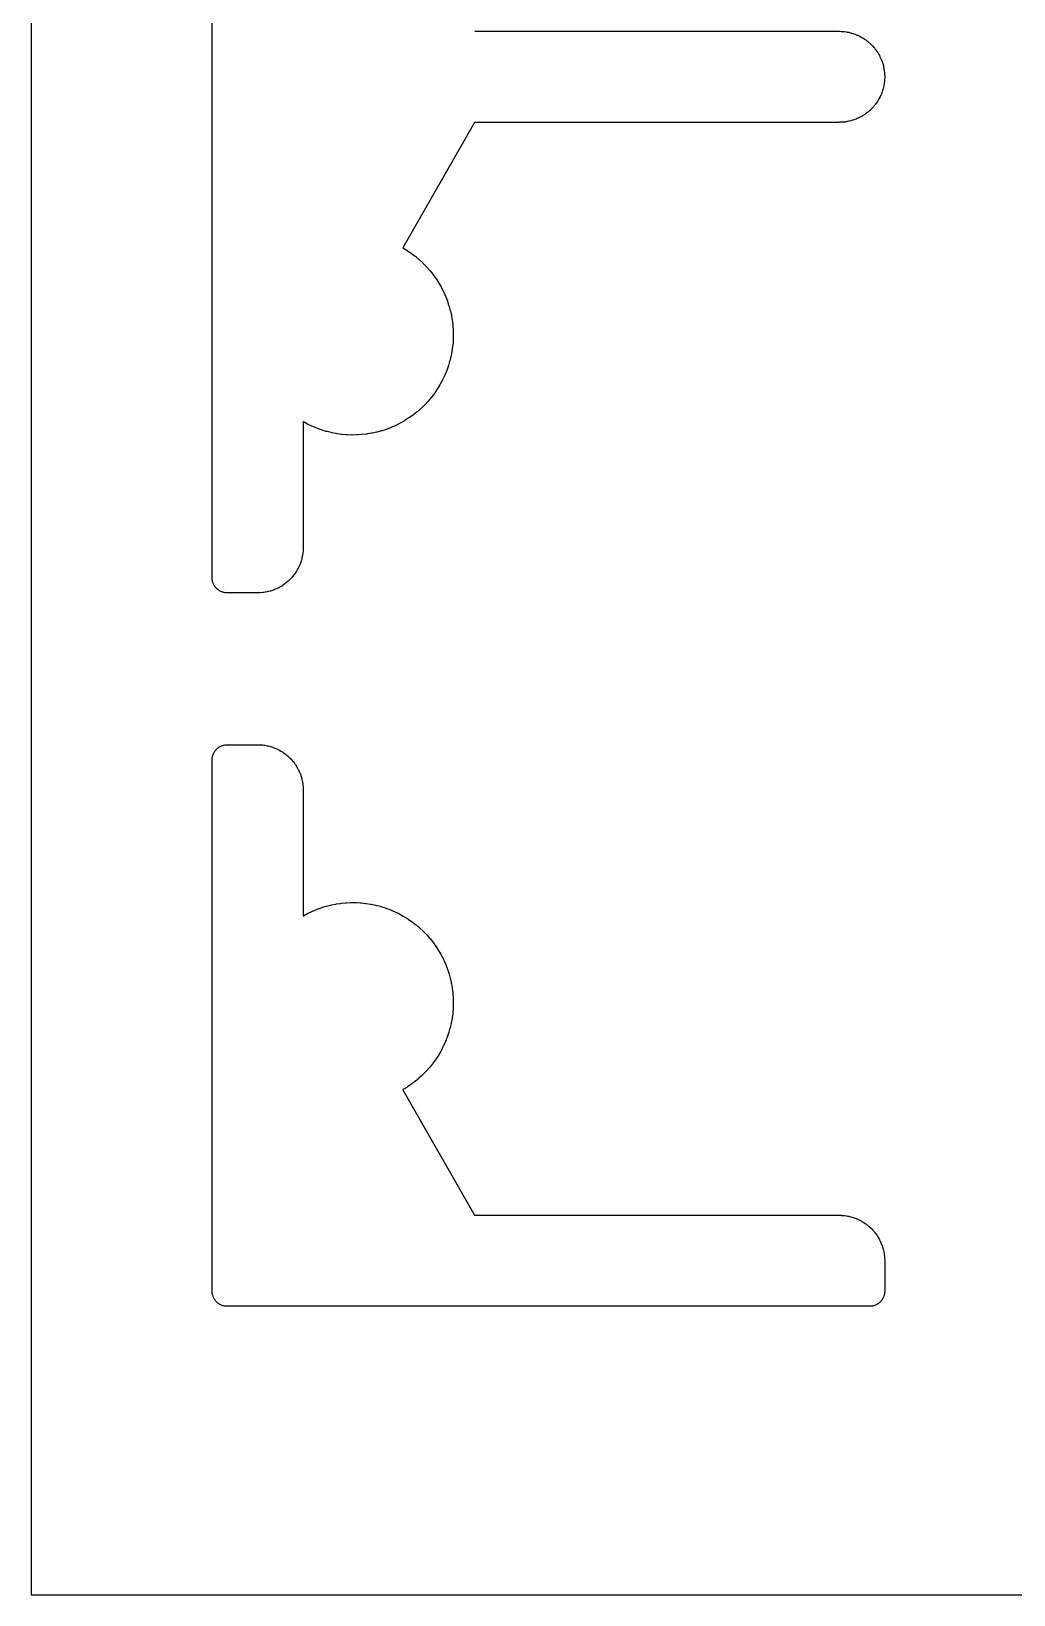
# Model space of a CAD drawing. Extents: x 0 to 200, y -100 to 0.
# Drawn here: x 0 to 32.3, y -100 to -48.5 of the extents above; entities that cross this region are included whole.
import ezdxf

# ---------------------------------------------------------------- set-up
doc = ezdxf.new("R2010")
doc.units = 0
doc.layers.add('BLACK', color=7, linetype='CONTINUOUS')

msp = doc.modelspace()

# ---------------------------------------------------------------- linework, layer by layer
at = {"layer": 'BLACK', "linetype": 'CONTINUOUS'}
for p, q in [((0, -0.006136), (0, -99.993863)), ((5.951511, -66.500054), (5.951511, -33.500091)), ((14.594647, -48.5), (26.578259, -48.5)), ((26.578259, -48.5), (26.597002, -48.500351)), ((26.597002, -48.500351), (26.652756, -48.502445)), ((26.652756, -48.502445), (26.67048, -48.503426)), ((26.67048, -48.503426), (26.719275, -48.506998)), ((26.719275, -48.506998), (26.749524, -48.51014)), ((26.749524, -48.51014), (26.827899, -48.520703)), ((26.827899, -48.520703), (26.8579, -48.52568)), ((26.8579, -48.52568), (26.90267, -48.534516)), ((26.90267, -48.534516), (26.926418, -48.539807)), ((26.926418, -48.539807), (26.973659, -48.551547)), ((26.973659, -48.551547), (26.997121, -48.557988)), ((26.997121, -48.557988), (27.043734, -48.572014)), ((27.043734, -48.572014), (27.066855, -48.579589)), ((27.066855, -48.579589), (27.11273, -48.595869)), ((27.11273, -48.595869), (27.135454, -48.604561)), ((27.135454, -48.604561), (27.180482, -48.623055)), ((27.180482, -48.623055), (27.202756, -48.632844)), ((27.202756, -48.632844), (27.244074, -48.652216)), ((27.244074, -48.652216), (27.271203, -48.665959)), ((27.271203, -48.665959), (27.340631, -48.703826)), ((27.340631, -48.703826), (27.366874, -48.719194)), ((27.366874, -48.719194), (27.405532, -48.743442)), ((27.405532, -48.743442), (27.425822, -48.756868)), ((27.425822, -48.756868), (27.465751, -48.784711)), ((27.465751, -48.784711), (27.485363, -48.79911)), ((27.485363, -48.79911), (27.523889, -48.828864)), ((27.523889, -48.828864), (27.542776, -48.8442)), ((27.542776, -48.8442), (27.579807, -48.875795)), ((27.579807, -48.875795), (27.597926, -48.892033)), ((27.597926, -48.892033), (27.633374, -48.925394)), ((27.633374, -48.925394), (27.650681, -48.942495)), ((27.650681, -48.942495), (27.684463, -48.977542)), ((27.684463, -48.977542), (27.700916, -48.995466)), ((27.700916, -48.995466), (27.732951, -49.032116)), ((27.732951, -49.032116), (27.748512, -49.05082)), ((27.748512, -49.05082), (27.776835, -49.0866)), ((27.776835, -49.0866), (27.794975, -49.111008)), ((27.794975, -49.111008), (27.838454, -49.17339)), ((27.838454, -49.17339), (27.858212, -49.204069)), ((27.858212, -49.204069), (27.897021, -49.269459)), ((27.897021, -49.269459), (27.911738, -49.296071)), ((27.911738, -49.296071), (27.932598, -49.336659)), ((27.932598, -49.336659), (27.943189, -49.358563)), ((27.943189, -49.358563), (27.963305, -49.40289)), ((27.963305, -49.40289), (27.972816, -49.425284)), ((27.972816, -49.425284), (27.99075, -49.470537)), ((27.99075, -49.470537), (27.99916, -49.493368)), ((27.99916, -49.493368), (28.013886, -49.53656)), ((28.013886, -49.53656), (28.022819, -49.56563)), ((28.022819, -49.56563), (28.043738, -49.641897)), ((28.043738, -49.641897), (28.050885, -49.671456)), ((28.050885, -49.671456), (28.060256, -49.716118)), ((28.060256, -49.716118), (28.06467, -49.740044)), ((28.06467, -49.740044), (28.072333, -49.788115)), ((28.072333, -49.788115), (28.075577, -49.812228)), ((28.075577, -49.812228), (28.080891, -49.860614)), ((28.080891, -49.860614), (28.082957, -49.884857)), ((28.082957, -49.884857), (28.086032, -49.935493)), ((28.086032, -49.935493), (28.08685, -49.955706)), ((28.019241, -50.446779), (28.003854, -50.493354)), ((28.026357, -50.423318), (28.019241, -50.446779)), ((28.03944, -50.376045), (28.026357, -50.423318)), ((28.045397, -50.352263), (28.03944, -50.376045)), ((28.056144, -50.304404), (28.045397, -50.352263)), ((28.060927, -50.280358), (28.056144, -50.304404)), ((28.069313, -50.23203), (28.060927, -50.280358)), ((28.07291, -50.207779), (28.069313, -50.23203)), ((28.078914, -50.159097), (28.07291, -50.207779)), ((28.081317, -50.134698), (28.078914, -50.159097)), ((28.08495, -50.085453), (28.081317, -50.134698)), ((28.086136, -50.061623), (28.08495, -50.085453)), ((28.08744, -50.011219), (28.086136, -50.061623)), ((28.08685, -49.955706), (28.087506, -49.988235)), ((28.087506, -49.988235), (28.08744, -50.011219)), ((27.731468, -50.969627), (27.715455, -50.988191)), ((27.762586, -50.93171), (27.731468, -50.969627)), ((27.777669, -50.912383), (27.762586, -50.93171)), ((27.806889, -50.872985), (27.777669, -50.912383)), ((27.821006, -50.85294), (27.806889, -50.872985)), ((27.848257, -50.812156), (27.821006, -50.85294)), ((27.861373, -50.791443), (27.848257, -50.812156)), ((27.885013, -50.752002), (27.861373, -50.791443)), ((27.899954, -50.725247), (27.885013, -50.752002)), ((27.936654, -50.654511), (27.899954, -50.725247)), ((27.949925, -50.62689), (27.936654, -50.654511)), ((27.96856, -50.584852), (27.949925, -50.62689)), ((27.977942, -50.562202), (27.96856, -50.584852)), ((27.995595, -50.516438), (27.977942, -50.562202)), ((28.003854, -50.493354), (27.995595, -50.516438)), ((14.595116, -51.5), (14.589517, -51.50014)), ((26.576279, -51.5), (14.595141, -51.5)), ((26.598977, -51.499484), (26.576279, -51.5)), ((26.685751, -51.495536), (26.598977, -51.499484)), ((26.712013, -51.493647), (26.685751, -51.495536)), ((26.759924, -51.488928), (26.712013, -51.493647)), ((26.784256, -51.485927), (26.759924, -51.488928)), ((26.832776, -51.47873), (26.784256, -51.485927)), ((26.856932, -51.474538), (26.832776, -51.47873)), ((26.90504, -51.464969), (26.856932, -51.474538)), ((26.928961, -51.459597), (26.90504, -51.464969)), ((26.976541, -51.447679), (26.928961, -51.459597)), ((27.00017, -51.44114), (26.976541, -51.447679)), ((27.044173, -51.427792), (27.00017, -51.44114)), ((27.073211, -51.418001), (27.044173, -51.427792)), ((27.147907, -51.390236), (27.073211, -51.418001)), ((27.17629, -51.378683), (27.147907, -51.390236)), ((27.218328, -51.360048), (27.17629, -51.378683)), ((27.240491, -51.349566), (27.218328, -51.360048)), ((27.284304, -51.327513), (27.240491, -51.349566)), ((27.305926, -51.315955), (27.284304, -51.327513)), ((27.348604, -51.291779), (27.305926, -51.315955)), ((27.369633, -51.279174), (27.348604, -51.291779)), ((27.411074, -51.252933), (27.369633, -51.279174)), ((27.431458, -51.239312), (27.411074, -51.252933)), ((27.471561, -51.211068), (27.431458, -51.239312)), ((27.491253, -51.196464), (27.471561, -51.211068)), ((27.527504, -51.168173), (27.491253, -51.196464)), ((27.551073, -51.148588), (27.527504, -51.168173)), ((27.610771, -51.0958), (27.551073, -51.148588)), ((27.633094, -51.074806), (27.610771, -51.0958)), ((27.665609, -51.042291), (27.633094, -51.074806)), ((27.682515, -51.024535), (27.665609, -51.042291)), ((27.715455, -50.988191), (27.682515, -51.024535)), ((14.585775, -51.505435), (12.229231, -55.629389)), ((14.588687, -51.500622), (14.585787, -51.505413)), ((12.229219, -55.629411), (12.226784, -55.63393)), ((12.227125, -55.635247), (12.231449, -55.638015)), ((12.23147, -55.638028), (12.358331, -55.714846)), ((12.358331, -55.714846), (12.379639, -55.728499)), ((12.379639, -55.728499), (12.497125, -55.808042)), ((12.497125, -55.808042), (12.517715, -55.822757)), ((12.517715, -55.822757), (12.631021, -55.908148)), ((12.631021, -55.908148), (12.650839, -55.923887)), ((12.650839, -55.923887), (12.759675, -56.014908)), ((12.759675, -56.014908), (12.778671, -56.03163)), ((12.778671, -56.03163), (12.882757, -56.128046)), ((12.882757, -56.128046), (12.900881, -56.145709)), ((12.900881, -56.145709), (12.99995, -56.247273)), ((12.99995, -56.247273), (13.017156, -56.265831)), ((13.017156, -56.265831), (13.110954, -56.372283)), ((13.110954, -56.372283), (13.127198, -56.391689)), ((13.127198, -56.391689), (13.215484, -56.502755)), ((13.215484, -56.502755), (13.230725, -56.522959)), ((13.230725, -56.522959), (13.313271, -56.638354)), ((13.313271, -56.638354), (13.327469, -56.659303)), ((13.327469, -56.659303), (13.404065, -56.778731)), ((13.404065, -56.778731), (13.417184, -56.800373)), ((13.417184, -56.800373), (13.487633, -56.923527)), ((13.487633, -56.923527), (13.499638, -56.945806)), ((13.499638, -56.945806), (13.563759, -57.07237)), ((13.563759, -57.07237), (13.574621, -57.095228)), ((13.574621, -57.095228), (13.632249, -57.224877)), ((13.632249, -57.224877), (13.641939, -57.248256)), ((13.641939, -57.248256), (13.692927, -57.380658)), ((13.692927, -57.380658), (13.701421, -57.404497)), ((13.701421, -57.404497), (13.745637, -57.539312)), ((13.745637, -57.539312), (13.752912, -57.563551)), ((13.752912, -57.563551), (13.790243, -57.700432)), ((13.790243, -57.700432), (13.796281, -57.725008)), ((13.796281, -57.725008), (13.826632, -57.863604)), ((13.826632, -57.863604), (13.831417, -57.888455)), ((13.831417, -57.888455), (13.854709, -58.02841)), ((13.854709, -58.02841), (13.85823, -58.053472)), ((13.85823, -58.053472), (13.874403, -58.194427)), ((13.874403, -58.194427), (13.87665, -58.219635)), ((13.87665, -58.219635), (13.885663, -58.361228)), ((13.882787, -58.69547), (13.881191, -58.720727)), ((13.888145, -58.553691), (13.882787, -58.69547)), ((13.885663, -58.361228), (13.88663, -58.386517)), ((13.88663, -58.386517), (13.88846, -58.528386)), ((13.88846, -58.528386), (13.888145, -58.553691)), ((13.809801, -59.216729), (13.776013, -59.354527)), ((13.815203, -59.192005), (13.809801, -59.216729)), ((13.841969, -59.052672), (13.815203, -59.192005)), ((13.846112, -59.027706), (13.841969, -59.052672)), ((13.865786, -58.887196), (13.846112, -59.027706)), ((13.868659, -58.862053), (13.865786, -58.887196)), ((13.881191, -58.720727), (13.868659, -58.862053)), ((13.664126, -59.6962), (13.609861, -59.827293)), ((13.67321, -59.672579), (13.664126, -59.6962)), ((13.720765, -59.538906), (13.67321, -59.672579)), ((13.728641, -59.514856), (13.720765, -59.538906)), ((13.769365, -59.378946), (13.728641, -59.514856)), ((13.776013, -59.354527), (13.769365, -59.378946)), ((13.447525, -60.148083), (13.374035, -60.269447)), ((13.460081, -60.12611), (13.447525, -60.148083)), ((13.52733, -60.00118), (13.460081, -60.12611)), ((13.538757, -59.978599), (13.52733, -60.00118)), ((13.599592, -59.850423), (13.538757, -59.978599)), ((13.609861, -59.827293), (13.599592, -59.850423)), ((13.057252, -60.689788), (12.960836, -60.793874)), ((13.073974, -60.670792), (13.057252, -60.689788)), ((13.164995, -60.561956), (13.073974, -60.670792)), ((13.180733, -60.542138), (13.164995, -60.561956)), ((13.266125, -60.428832), (13.180733, -60.542138)), ((13.280839, -60.408242), (13.266125, -60.428832)), ((13.360382, -60.290756), (13.280839, -60.408242)), ((13.374035, -60.269447), (13.360382, -60.290756)), ((12.429579, -61.238587), (12.310151, -61.315183)), ((12.450529, -61.224389), (12.429579, -61.238587)), ((12.565924, -61.141842), (12.450529, -61.224389)), ((12.586127, -61.126601), (12.565924, -61.141842)), ((12.697193, -61.038316), (12.586127, -61.126601)), ((12.716599, -61.022071), (12.697193, -61.038316)), ((12.823051, -60.928273), (12.716599, -61.022071)), ((12.841609, -60.911067), (12.823051, -60.928273)), ((12.943173, -60.811998), (12.841609, -60.911067)), ((12.960836, -60.793874), (12.943173, -60.811998)), ((8.951627, -61.371347), (8.951597, -65.487655)), ((8.951733, -61.367028), (8.951627, -61.371323)), ((8.957016, -61.368103), (8.953184, -61.366161)), ((9.087703, -61.438451), (8.957037, -61.368115)), ((9.110283, -61.449878), (9.087703, -61.438451)), ((9.238459, -61.510713), (9.110283, -61.449878)), ((9.26159, -61.520981), (9.238459, -61.510713)), ((9.392683, -61.575246), (9.26159, -61.520981)), ((9.416303, -61.58433), (9.392683, -61.575246)), ((9.549977, -61.631885), (9.416303, -61.58433)), ((9.574027, -61.639761), (9.549977, -61.631885)), ((9.709937, -61.680485), (9.574027, -61.639761)), ((9.734356, -61.687133), (9.709937, -61.680485)), ((9.872154, -61.720921), (9.734356, -61.687133)), ((9.896878, -61.726323), (9.872154, -61.720921)), ((10.036211, -61.753088), (9.896878, -61.726323)), ((10.061177, -61.757231), (10.036211, -61.753088)), ((10.201687, -61.776905), (10.061177, -61.757231)), ((10.22683, -61.779779), (10.201687, -61.776905)), ((10.368156, -61.79231), (10.22683, -61.779779)), ((10.393413, -61.793906), (10.368156, -61.79231)), ((10.535192, -61.799264), (10.393413, -61.793906)), ((10.560497, -61.799579), (10.535192, -61.799264)), ((10.702366, -61.797749), (10.560497, -61.799579)), ((10.727655, -61.796782), (10.702366, -61.797749)), ((10.869248, -61.787768), (10.727655, -61.796782)), ((10.894456, -61.785521), (10.869248, -61.787768)), ((11.035411, -61.769348), (10.894456, -61.785521)), ((11.060472, -61.765827), (11.035411, -61.769348)), ((11.200428, -61.742536), (11.060472, -61.765827)), ((11.225279, -61.73775), (11.200428, -61.742536)), ((11.363875, -61.7074), (11.225279, -61.73775)), ((11.388451, -61.701361), (11.363875, -61.7074)), ((11.525332, -61.66403), (11.388451, -61.701361)), ((11.549571, -61.656755), (11.525332, -61.66403)), ((11.684385, -61.612539), (11.549571, -61.656755)), ((11.708225, -61.604045), (11.684385, -61.612539)), ((11.840627, -61.553057), (11.708225, -61.604045)), ((11.864005, -61.543367), (11.840627, -61.553057)), ((11.993655, -61.485739), (11.864005, -61.543367)), ((12.016513, -61.474877), (11.993655, -61.485739)), ((12.143077, -61.410756), (12.016513, -61.474877)), ((12.165355, -61.398751), (12.143077, -61.410756)), ((12.28851, -61.328301), (12.165355, -61.398751)), ((12.310151, -61.315183), (12.28851, -61.328301)), ((8.901583, -65.879009), (8.889319, -65.923327)), ((8.908847, -65.849239), (8.901583, -65.879009)), ((8.925352, -65.771277), (8.908847, -65.849239)), ((8.930776, -65.741117), (8.925352, -65.771277)), ((8.937524, -65.695632), (8.930776, -65.741117)), ((8.940525, -65.6713), (8.937524, -65.695632)), ((8.945244, -65.623389), (8.940525, -65.6713)), ((8.947133, -65.597127), (8.945244, -65.623389)), ((8.951081, -65.510354), (8.947133, -65.597127)), ((8.951597, -65.487655), (8.951081, -65.510354)), ((8.644106, -66.407321), (8.598146, -66.464746)), ((8.66601, -66.377787), (8.644106, -66.407321)), ((8.707621, -66.317137), (8.66601, -66.377787)), ((8.727293, -66.286072), (8.707621, -66.317137)), ((8.76433, -66.222525), (8.727293, -66.286072)), ((8.781663, -66.190096), (8.76433, -66.222525)), ((8.813925, -66.123997), (8.781663, -66.190096)), ((8.828826, -66.090381), (8.813925, -66.123997)), ((8.857277, -66.019238), (8.828826, -66.090381)), ((8.867778, -65.99045), (8.857277, -66.019238)), ((8.882202, -65.946788), (8.867778, -65.99045)), ((8.889319, -65.923327), (8.882202, -65.946788)), ((5.952112, -66.524552), (5.951511, -66.500054)), ((5.953914, -66.548979), (5.952112, -66.524552)), ((5.956912, -66.573288), (5.953914, -66.548979)), ((5.9611, -66.597421), (5.956912, -66.573288)), ((5.966466, -66.621319), (5.9611, -66.597421)), ((5.972999, -66.644925), (5.966466, -66.621319)), ((5.980683, -66.668181), (5.972999, -66.644925)), ((5.989498, -66.691033), (5.980683, -66.668181)), ((5.999424, -66.713425), (5.989498, -66.691033)), ((6.010437, -66.735303), (5.999424, -66.713425)), ((6.02251, -66.756614), (6.010437, -66.735303)), ((6.035614, -66.777306), (6.02251, -66.756614)), ((6.049718, -66.797331), (6.035614, -66.777306)), ((6.064788, -66.81664), (6.049718, -66.797331)), ((6.080787, -66.835186), (6.064788, -66.81664)), ((6.097676, -66.852925), (6.080787, -66.835186)), ((6.115416, -66.869813), (6.097676, -66.852925)), ((6.133963, -66.885811), (6.115416, -66.869813)), ((6.153273, -66.900879), (6.133963, -66.885811)), ((6.173299, -66.914981), (6.153273, -66.900879)), ((6.193992, -66.928084), (6.173299, -66.914981)), ((6.215304, -66.940156), (6.193992, -66.928084)), ((6.237182, -66.951167), (6.215304, -66.940156)), ((7.868942, -66.939142), (7.794852, -66.95867)), ((7.904129, -66.928469), (7.868942, -66.939142)), ((7.973681, -66.904541), (7.904129, -66.928469)), ((8.007987, -66.891308), (7.973681, -66.904541)), ((8.07559, -66.862329), (8.007987, -66.891308)), ((8.10883, -66.846608), (8.07559, -66.862329)), ((8.176842, -66.811321), (8.10883, -66.846608)), ((8.203597, -66.796381), (8.176842, -66.811321)), ((8.243038, -66.772741), (8.203597, -66.796381)), ((8.263751, -66.759625), (8.243038, -66.772741)), ((8.301985, -66.734078), (8.263751, -66.759625)), ((8.32693, -66.716279), (8.301985, -66.734078)), ((8.39035, -66.668027), (8.32693, -66.716279)), ((8.414157, -66.648732), (8.39035, -66.668027)), ((8.448976, -66.618698), (8.414157, -66.648732)), ((8.467141, -66.602233), (8.448976, -66.618698)), ((8.500444, -66.570526), (8.467141, -66.602233)), ((8.52198, -66.548725), (8.500444, -66.570526)), ((8.574128, -66.492589), (8.52198, -66.548725)), ((8.598146, -66.464746), (8.574128, -66.492589)), ((6.259575, -66.961092), (6.237182, -66.951167)), ((6.282427, -66.969906), (6.259575, -66.961092)), ((6.305685, -66.977587), (6.282427, -66.969906)), ((6.329291, -66.984119), (6.305685, -66.977587)), ((6.353189, -66.989484), (6.329291, -66.984119)), ((6.377322, -66.99367), (6.353189, -66.989484)), ((6.401631, -66.996667), (6.377322, -66.99367)), ((6.426058, -66.998467), (6.401631, -66.996667)), ((6.450556, -66.999067), (6.426058, -66.998467)), ((7.445478, -66.999), (6.450556, -66.999067)), ((7.457702, -66.998849), (7.445478, -66.999)), ((7.509825, -66.99757), (7.457702, -66.998849)), ((7.540422, -66.995879), (7.509825, -66.99757)), ((7.619817, -66.989042), (7.540422, -66.995879)), ((7.650253, -66.985477), (7.619817, -66.989042)), ((7.695739, -66.97873), (7.650253, -66.985477)), ((7.719894, -66.974539), (7.695739, -66.97873)), ((7.764994, -66.965568), (7.719894, -66.974539)), ((7.794852, -66.95867), (7.764994, -66.965568)), ((6.134026, -72.114282), (6.153342, -72.099215)), ((6.153342, -72.099215), (6.173374, -72.085113)), ((6.173374, -72.085113), (6.194074, -72.072012)), ((6.194074, -72.072012), (6.215392, -72.059942)), ((6.215392, -72.059942), (6.237277, -72.048933)), ((6.237277, -72.048933), (6.259676, -72.039011)), ((6.259676, -72.039011), (6.282534, -72.030201)), ((6.282534, -72.030201), (6.305798, -72.022523)), ((6.305798, -72.022523), (6.32941, -72.015996)), ((6.32941, -72.015996), (6.353314, -72.010636)), ((6.353314, -72.010636), (6.377453, -72.006456)), ((6.377453, -72.006456), (6.401767, -72.003465)), ((6.401767, -72.003465), (6.426199, -72.001671)), ((6.426199, -72.001671), (6.450702, -72.001078)), ((6.450702, -72.001078), (7.473089, -72.001446)), ((7.473089, -72.001446), (7.503539, -72.002386)), ((7.503539, -72.002386), (7.583169, -72.007278)), ((7.583169, -72.007278), (7.613683, -72.010094)), ((7.613683, -72.010094), (7.656277, -72.015348)), ((7.656277, -72.015348), (7.686561, -72.02003)), ((7.686561, -72.02003), (7.764905, -72.034617)), ((7.764905, -72.034617), (7.794845, -72.041147)), ((7.794845, -72.041147), (7.83945, -72.05232)), ((7.83945, -72.05232), (7.863079, -72.058859)), ((7.863079, -72.058859), (7.907082, -72.072208)), ((7.907082, -72.072208), (7.93612, -72.081999)), ((7.93612, -72.081999), (8.010817, -72.109764)), ((5.951511, -72.500091), (5.952112, -72.475588)), ((5.951511, -90.000987), (5.951511, -72.500091)), ((5.952112, -72.475588), (5.953915, -72.451157)), ((5.953915, -72.451157), (5.956914, -72.426843)), ((5.956914, -72.426843), (5.961103, -72.402706)), ((5.961103, -72.402706), (5.966472, -72.378804)), ((5.966472, -72.378804), (5.973007, -72.355194)), ((5.973007, -72.355194), (5.980694, -72.331933)), ((5.980694, -72.331933), (5.989512, -72.309078)), ((5.989512, -72.309078), (5.999442, -72.286683)), ((5.999442, -72.286683), (6.010458, -72.264802)), ((6.010458, -72.264802), (6.022536, -72.243488)), ((6.022536, -72.243488), (6.035645, -72.222793)), ((6.035645, -72.222793), (6.049754, -72.202766)), ((6.049754, -72.202766), (6.064828, -72.183456)), ((6.064828, -72.183456), (6.080833, -72.164908)), ((6.080833, -72.164908), (6.097728, -72.147169)), ((6.097728, -72.147169), (6.115473, -72.13028)), ((6.115473, -72.13028), (6.134026, -72.114282)), ((8.010817, -72.109764), (8.0392, -72.121317)), ((8.0392, -72.121317), (8.081238, -72.139952)), ((8.081238, -72.139952), (8.103401, -72.150434)), ((8.103401, -72.150434), (8.147215, -72.172488)), ((8.147215, -72.172488), (8.168836, -72.184045)), ((8.168836, -72.184045), (8.211515, -72.208222)), ((8.211515, -72.208222), (8.232543, -72.220826)), ((8.232543, -72.220826), (8.273984, -72.247069)), ((8.273984, -72.247069), (8.294369, -72.260689)), ((8.294369, -72.260689), (8.334472, -72.288933)), ((8.334472, -72.288933), (8.354164, -72.303538)), ((8.354164, -72.303538), (8.392833, -72.333716)), ((8.392833, -72.333716), (8.411785, -72.349269)), ((8.411785, -72.349269), (8.448926, -72.381308)), ((8.448926, -72.381308), (8.467092, -72.397772)), ((8.467092, -72.397772), (8.502617, -72.431595)), ((8.502617, -72.431595), (8.519953, -72.448931)), ((8.519953, -72.448931), (8.553775, -72.484456)), ((8.553775, -72.484456), (8.570239, -72.502622)), ((8.570239, -72.502622), (8.602278, -72.539764)), ((8.602278, -72.539764), (8.617831, -72.558715)), ((8.617831, -72.558715), (8.648008, -72.597385)), ((8.648008, -72.597385), (8.662613, -72.617077)), ((8.662613, -72.617077), (8.690857, -72.65718)), ((8.690857, -72.65718), (8.704477, -72.677565)), ((8.704477, -72.677565), (8.730719, -72.719006)), ((8.730719, -72.719006), (8.743323, -72.740035)), ((8.743323, -72.740035), (8.765988, -72.780044)), ((8.765988, -72.780044), (8.780268, -72.807158)), ((8.780268, -72.807158), (8.815221, -72.878774)), ((8.815221, -72.878774), (8.82781, -72.906712)), ((8.82781, -72.906712), (8.844234, -72.946362)), ((8.844234, -72.946362), (8.855086, -72.97502)), ((8.855086, -72.97502), (8.88101, -73.050375)), ((8.88101, -73.050375), (8.890085, -73.079645)), ((8.890085, -73.079645), (8.902349, -73.123963)), ((8.902349, -73.123963), (8.908306, -73.147745)), ((8.908306, -73.147745), (8.918381, -73.192611)), ((8.918381, -73.192611), (8.924175, -73.222703)), ((8.924175, -73.222703), (8.936834, -73.301381)), ((8.936834, -73.301381), (8.940771, -73.331771)), ((8.940771, -73.331771), (8.945189, -73.37663)), ((8.945189, -73.37663), (8.947078, -73.402892)), ((8.947078, -73.402892), (8.951025, -73.489667)), ((8.951025, -73.489667), (8.951541, -73.512365)), ((8.951541, -73.512365), (8.951511, -77.628714)), ((10.017985, -77.250048), (10.042532, -77.245832)), ((10.042532, -77.245832), (10.180694, -77.225631)), ((10.180694, -77.225631), (10.20542, -77.222643)), ((10.20542, -77.222643), (10.344417, -77.209355)), ((10.344417, -77.209355), (10.369261, -77.207603)), ((10.369261, -77.207603), (10.508748, -77.20126)), ((10.508748, -77.20126), (10.533649, -77.200749)), ((10.533649, -77.200749), (10.673278, -77.201366)), ((10.673278, -77.201366), (10.698173, -77.202097)), ((10.698173, -77.202097), (10.837599, -77.209674)), ((10.837599, -77.209674), (10.862426, -77.211645)), ((10.862426, -77.211645), (11.001301, -77.226162)), ((11.001301, -77.226162), (11.025999, -77.229368)), ((11.025999, -77.229368), (11.163977, -77.250789)), ((8.951512, -77.628739), (8.951617, -77.633033)), ((8.95307, -77.6339), (8.9569, -77.631956)), ((8.956922, -77.631945), (9.085398, -77.562714)), ((9.085398, -77.562714), (9.107611, -77.55145)), ((9.107611, -77.55145), (9.23368, -77.491422)), ((9.23368, -77.491422), (9.256427, -77.481279)), ((9.256427, -77.481279), (9.385332, -77.42761)), ((9.385332, -77.42761), (9.408556, -77.418613)), ((9.408556, -77.418613), (9.539976, -77.371437)), ((9.539976, -77.371437), (9.56362, -77.363609)), ((9.56362, -77.363609), (9.697228, -77.323042)), ((9.697228, -77.323042), (9.721232, -77.316402)), ((9.721232, -77.316402), (9.856696, -77.282545)), ((9.856696, -77.282545), (9.881002, -77.27711)), ((9.881002, -77.27711), (10.017985, -77.250048)), ((11.163977, -77.250789), (11.188486, -77.255222)), ((11.188486, -77.255222), (11.325224, -77.283495)), ((11.325224, -77.283495), (11.349481, -77.289144)), ((11.349481, -77.289144), (11.48464, -77.324197)), ((11.48464, -77.324197), (11.508585, -77.331049)), ((11.508585, -77.331049), (11.641829, -77.372796)), ((11.641829, -77.372796), (11.665403, -77.380832)), ((11.665403, -77.380832), (11.796401, -77.429169)), ((11.796401, -77.429169), (11.819544, -77.438371)), ((11.819544, -77.438371), (11.94797, -77.493177)), ((11.94797, -77.493177), (11.970626, -77.503521)), ((11.970626, -77.503521), (12.09616, -77.564661)), ((12.09616, -77.564661), (12.118272, -77.576121)), ((12.118272, -77.576121), (12.240602, -77.643442)), ((12.240602, -77.643442), (12.262116, -77.65599)), ((12.262116, -77.65599), (12.380938, -77.729326)), ((12.380938, -77.729326), (12.4018, -77.742931)), ((12.4018, -77.742931), (12.516819, -77.822098)), ((12.516819, -77.822098), (12.536977, -77.836726)), ((12.536977, -77.836726), (12.647906, -77.921528)), ((12.647906, -77.921528), (12.66731, -77.937142)), ((12.66731, -77.937142), (12.773875, -78.027368)), ((12.773875, -78.027368), (12.792476, -78.043931)), ((12.792476, -78.043931), (12.89441, -78.139356)), ((12.89441, -78.139356), (12.912163, -78.156825)), ((12.912163, -78.156825), (13.009214, -78.257213)), ((13.009214, -78.257213), (13.026074, -78.275546)), ((13.026074, -78.275546), (13.118001, -78.380646)), ((13.118001, -78.380646), (13.133925, -78.399796)), ((13.133925, -78.399796), (13.220499, -78.509349)), ((13.220499, -78.509349), (13.235449, -78.529269)), ((13.235449, -78.529269), (13.316454, -78.643)), ((13.316454, -78.643), (13.330393, -78.663641)), ((13.330393, -78.663641), (13.405629, -78.781269)), ((13.405629, -78.781269), (13.418521, -78.802578)), ((13.418521, -78.802578), (13.4878, -78.92381)), ((13.4878, -78.92381), (13.499614, -78.945736)), ((13.499614, -78.945736), (13.562764, -79.070271)), ((13.562764, -79.070271), (13.57347, -79.092758)), ((13.57347, -79.092758), (13.630334, -79.220286)), ((13.630334, -79.220286), (13.639906, -79.243279)), ((13.639906, -79.243279), (13.690342, -79.373482)), ((13.690342, -79.373482), (13.698757, -79.396924)), ((13.698757, -79.396924), (13.74264, -79.52948)), ((13.74264, -79.52948), (13.749875, -79.553312)), ((13.749875, -79.553312), (13.787096, -79.68789)), ((13.787096, -79.68789), (13.793135, -79.712053)), ((13.793135, -79.712053), (13.823601, -79.848319)), ((13.823601, -79.848319), (13.828428, -79.872753)), ((13.828428, -79.872753), (13.852064, -80.010369)), ((13.852064, -80.010369), (13.855667, -80.035013)), ((13.855667, -80.035013), (13.872414, -80.173636)), ((13.872414, -80.173636), (13.874784, -80.198429)), ((13.874784, -80.198429), (13.8846, -80.337714)), ((13.8846, -80.337714), (13.885731, -80.362595)), ((13.871977, -80.830734), (13.869387, -80.855505)), ((13.883029, -80.691542), (13.871977, -80.830734)), ((13.884381, -80.666672), (13.883029, -80.691542)), ((13.888482, -80.527102), (13.884381, -80.666672)), ((13.885731, -80.362595), (13.888593, -80.502196)), ((13.888593, -80.502196), (13.888482, -80.527102)), ((13.779759, -81.340475), (13.741345, -81.474717)), ((13.786012, -81.316366), (13.779759, -81.340475)), ((13.817687, -81.180376), (13.786012, -81.316366)), ((13.822731, -81.155986), (13.817687, -81.180376)), ((13.847588, -81.018585), (13.822731, -81.155986)), ((13.851409, -80.993974), (13.847588, -81.018585)), ((13.869387, -80.855505), (13.851409, -80.993974)), ((13.618851, -81.806669), (13.560858, -81.933686)), ((13.628627, -81.783761), (13.618851, -81.806669)), ((13.680217, -81.654011), (13.628627, -81.783761)), ((13.68884, -81.630645), (13.680217, -81.654011)), ((13.733898, -81.498484), (13.68884, -81.630645)), ((13.741345, -81.474717), (13.733898, -81.498484)), ((13.299858, -82.381144), (13.217846, -82.494152)), ((13.31398, -82.360628), (13.299858, -82.381144)), ((13.390257, -82.243673), (13.31398, -82.360628)), ((13.403338, -82.222479), (13.390257, -82.243673)), ((13.47369, -82.101867), (13.403338, -82.222479)), ((13.485699, -82.080047), (13.47369, -82.101867)), ((13.549952, -81.956078), (13.485699, -82.080047)), ((13.560858, -81.933686), (13.549952, -81.956078)), ((12.873359, -82.881021), (12.770581, -82.975538)), ((12.891266, -82.86371), (12.873359, -82.881021)), ((12.989205, -82.764188), (12.891266, -82.86371)), ((13.006226, -82.746006), (12.989205, -82.764188)), ((13.099083, -82.641726), (13.006226, -82.746006)), ((13.115177, -82.622718), (13.099083, -82.641726)), ((13.20272, -82.513938), (13.115177, -82.622718)), ((13.217846, -82.494152), (13.20272, -82.513938)), ((12.226784, -83.366071), (12.22922, -83.370592)), ((12.231452, -83.361988), (12.227126, -83.364755)), ((12.229232, -83.370614), (14.585281, -87.494563)), ((12.356266, -83.286476), (12.231473, -83.361975)), ((12.377248, -83.273057), (12.356266, -83.286476)), ((12.492965, -83.194914), (12.377248, -83.273057)), ((12.513252, -83.180466), (12.492965, -83.194914)), ((12.62493, -83.096652), (12.513252, -83.180466)), ((12.644472, -83.08121), (12.62493, -83.096652)), ((12.751833, -82.991934), (12.644472, -83.08121)), ((12.770581, -82.975538), (12.751833, -82.991934)), ((14.585294, -87.494585), (14.588193, -87.499377)), ((14.589023, -87.499859), (14.594622, -87.499999)), ((14.594647, -87.5), (26.578238, -87.5)), ((26.578238, -87.5), (26.597023, -87.500353)), ((26.597023, -87.500353), (26.653197, -87.502467)), ((26.653197, -87.502467), (26.671157, -87.503467)), ((26.671157, -87.503467), (26.720273, -87.50709)), ((26.720273, -87.50709), (26.750751, -87.510281)), ((26.750751, -87.510281), (26.829716, -87.521005)), ((26.829716, -87.521005), (26.85994, -87.526059)), ((26.85994, -87.526059), (26.90504, -87.53503)), ((26.90504, -87.53503), (26.928961, -87.540402)), ((26.928961, -87.540402), (26.973566, -87.551575)), ((26.973566, -87.551575), (27.003049, -87.559929)), ((27.003049, -87.559929), (27.079018, -87.583995)), ((27.079018, -87.583995), (27.107933, -87.594142)), ((27.107933, -87.594142), (27.150836, -87.610691)), ((27.150836, -87.610691), (27.173486, -87.620073)), ((27.173486, -87.620073), (27.215524, -87.638708)), ((27.215524, -87.638708), (27.243145, -87.651979)), ((27.243145, -87.651979), (27.313881, -87.688679)), ((27.313881, -87.688679), (27.340636, -87.70362)), ((27.340636, -87.70362), (27.380077, -87.72726)), ((27.380077, -87.72726), (27.40079, -87.740376)), ((27.40079, -87.740376), (27.441574, -87.767628)), ((27.441574, -87.767628), (27.461619, -87.781744)), ((27.461619, -87.781744), (27.501017, -87.810964)), ((27.501017, -87.810964), (27.520344, -87.826047)), ((27.520344, -87.826047), (27.55589, -87.855219)), ((27.55589, -87.855219), (27.578971, -87.875377)), ((27.578971, -87.875377), (27.637355, -87.929613)), ((27.637355, -87.929613), (27.659157, -87.951149)), ((27.659157, -87.951149), (27.690864, -87.984452)), ((27.690864, -87.984452), (27.707328, -88.002618)), ((27.707328, -88.002618), (27.739367, -88.039759)), ((27.739367, -88.039759), (27.75492, -88.058711)), ((27.75492, -88.058711), (27.785098, -88.09738)), ((27.785098, -88.09738), (27.799702, -88.117072)), ((27.799702, -88.117072), (27.827946, -88.157175)), ((27.827946, -88.157175), (27.841567, -88.177559)), ((27.841567, -88.177559), (27.867808, -88.219)), ((27.867808, -88.219), (27.880413, -88.240029)), ((27.880413, -88.240029), (27.903078, -88.280038)), ((27.903078, -88.280038), (27.917357, -88.307152)), ((27.917357, -88.307152), (27.950964, -88.376009)), ((27.950964, -88.376009), (27.965865, -88.409625)), ((27.965865, -88.409625), (27.994316, -88.480768)), ((27.994316, -88.480768), (28.004817, -88.509557)), ((28.004817, -88.509557), (28.019241, -88.55322)), ((28.019241, -88.55322), (28.026357, -88.576681)), ((28.026357, -88.576681), (28.03944, -88.623954)), ((28.03944, -88.623954), (28.045397, -88.647736)), ((28.045397, -88.647736), (28.056144, -88.695595)), ((28.056144, -88.695595), (28.060927, -88.719641)), ((28.060927, -88.719641), (28.068788, -88.764947)), ((28.068788, -88.764947), (28.073099, -88.795286)), ((28.073099, -88.795286), (28.081545, -88.871449)), ((28.081545, -88.871449), (28.083234, -88.889751)), ((28.083234, -88.889751), (28.084249, -88.908103)), ((28.084249, -88.908103), (28.087296, -88.990833)), ((28.087296, -88.990833), (28.087634, -89.009184)), ((28.087634, -89.009184), (28.087701, -90.000954)), ((5.952112, -90.025484), (5.951511, -90.000987)), ((5.953914, -90.04991), (5.952112, -90.025484)), ((5.956912, -90.074218), (5.953914, -90.04991)), ((5.961099, -90.09835), (5.956912, -90.074218)), ((5.966465, -90.122247), (5.961099, -90.09835)), ((5.972998, -90.145851), (5.966465, -90.122247)), ((28.072753, -90.122219), (28.066221, -90.145825)), ((28.078118, -90.098321), (28.072753, -90.122219)), ((28.082304, -90.074188), (28.078118, -90.098321)), ((28.085301, -90.049879), (28.082304, -90.074188)), ((28.087101, -90.025452), (28.085301, -90.049879)), ((28.087701, -90.000954), (28.087101, -90.025452)), ((5.98068, -90.169107), (5.972998, -90.145851)), ((5.989495, -90.191958), (5.98068, -90.169107)), ((5.99942, -90.214349), (5.989495, -90.191958)), ((6.010432, -90.236226), (5.99942, -90.214349)), ((6.022504, -90.257537), (6.010432, -90.236226)), ((6.035607, -90.278229), (6.022504, -90.257537)), ((6.04971, -90.298253), (6.035607, -90.278229)), ((6.064779, -90.317562), (6.04971, -90.298253)), ((6.080776, -90.336107), (6.064779, -90.317562)), ((6.097664, -90.353846), (6.080776, -90.336107)), ((6.115403, -90.370734), (6.097664, -90.353846)), ((6.133948, -90.386731), (6.115403, -90.370734)), ((6.153257, -90.4018), (6.133948, -90.386731)), ((6.173281, -90.415903), (6.153257, -90.4018)), ((6.193973, -90.429006), (6.173281, -90.415903)), ((6.215284, -90.441078), (6.193973, -90.429006)), ((6.237161, -90.45209), (6.215284, -90.441078)), ((6.259552, -90.462015), (6.237161, -90.45209)), ((6.282403, -90.47083), (6.259552, -90.462015)), ((6.305659, -90.478512), (6.282403, -90.47083)), ((6.329263, -90.485045), (6.305659, -90.478512)), ((6.35316, -90.490411), (6.329263, -90.485045)), ((6.377292, -90.494598), (6.35316, -90.490411)), ((6.4016, -90.497596), (6.377292, -90.494598)), ((6.426026, -90.499398), (6.4016, -90.497596)), ((6.450523, -90.5), (6.426026, -90.499398)), ((27.588688, -90.5), (6.450523, -90.5)), ((27.613186, -90.499398), (27.588688, -90.5)), ((27.637613, -90.497596), (27.613186, -90.499398)), ((27.661922, -90.494598), (27.637613, -90.497596)), ((27.686055, -90.49041), (27.661922, -90.494598)), ((27.709953, -90.485044), (27.686055, -90.49041)), ((27.733559, -90.478511), (27.709953, -90.485044)), ((27.756815, -90.470827), (27.733559, -90.478511)), ((27.779667, -90.462012), (27.756815, -90.470827)), ((27.802059, -90.452086), (27.779667, -90.462012)), ((27.823937, -90.441073), (27.802059, -90.452086)), ((27.845248, -90.429), (27.823937, -90.441073)), ((27.86594, -90.415896), (27.845248, -90.429)), ((27.885965, -90.401792), (27.86594, -90.415896)), ((27.905274, -90.386722), (27.885965, -90.401792)), ((27.92382, -90.370723), (27.905274, -90.386722)), ((27.941559, -90.353834), (27.92382, -90.370723)), ((27.958447, -90.336094), (27.941559, -90.353834)), ((27.974445, -90.317547), (27.958447, -90.336094)), ((27.989513, -90.298237), (27.974445, -90.317547)), ((28.003615, -90.278211), (27.989513, -90.298237)), ((28.016718, -90.257518), (28.003615, -90.278211)), ((28.02879, -90.236206), (28.016718, -90.257518)), ((28.039801, -90.214328), (28.02879, -90.236206)), ((28.049726, -90.191935), (28.039801, -90.214328)), ((28.05854, -90.169083), (28.049726, -90.191935)), ((28.066221, -90.145825), (28.05854, -90.169083)), ((0, -99.993888), (0.000123, -99.998901)), ((0.001098, -99.999876), (0.006111, -99.999999)), ((0.006136, -100), (199.993863, -100))]:
    msp.add_line(p, q, dxfattribs=at)

doc.saveas('drawing.dxf')
